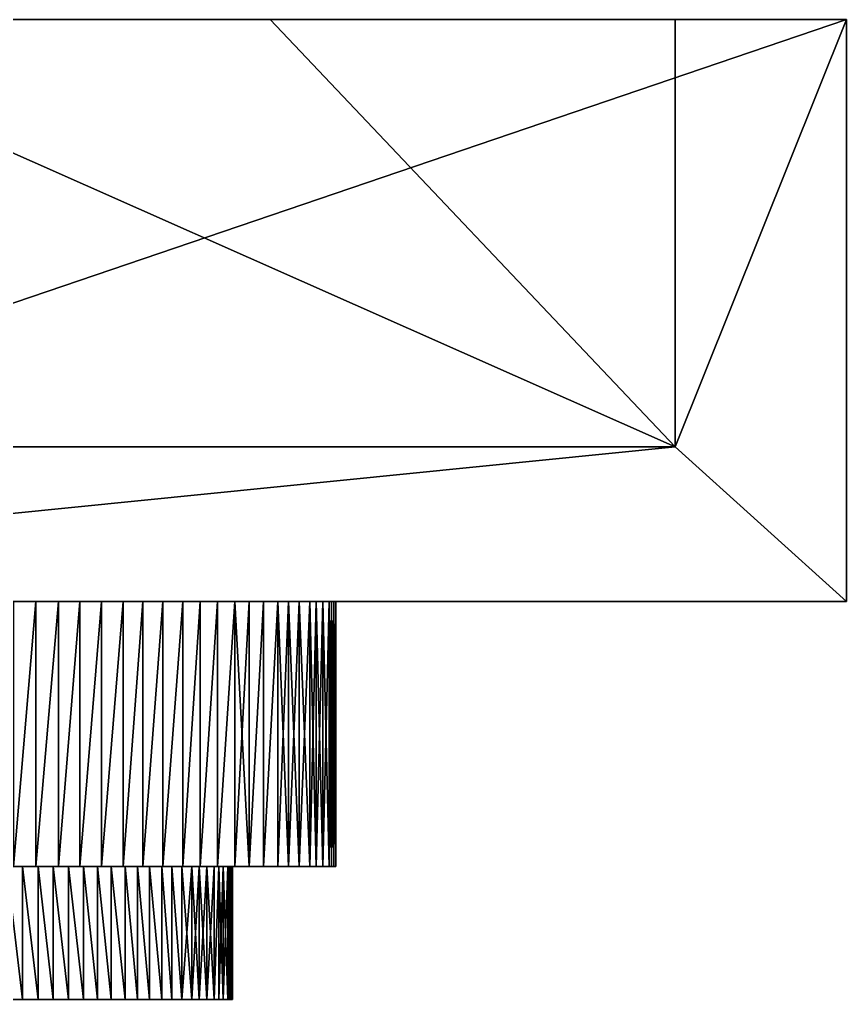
# Model space of a CAD drawing. Header units: metres. Extents: x 7.6 to 9.1, y -1.05 to -0.19.
# Drawn here: x 8.378 to 9.103, y -1.047 to -0.188 of the extents above; entities that cross this region are included whole.
import ezdxf

# ---------------------------------------------------------------- set-up
doc = ezdxf.new("R2010")
doc.units = ezdxf.units.M

msp = doc.modelspace()

# ---------------------------------------------------------------- linework, layer by layer
for points in [[(7.603333, -0.698058, -1.224101), (7.603333, -0.187565, -1.224101), (9.103333, -0.187565, -1.224101)], [(9.103333, -0.187565, -1.224101), (9.103333, -0.698058, -1.224101), (7.603333, -0.698058, -1.224101)], [(9.103333, -0.187565, -1.224101), (7.603333, -0.187565, -1.224101), (8.59807, -0.187565, -1.074101)], [(7.603333, -0.187565, -1.224101), (8.108597, -0.187565, -1.074101), (8.59807, -0.187565, -1.074101)], [(8.108597, -0.187565, -1.074101), (7.753333, -0.562565, -1.074101), (8.953334, -0.562565, -1.074101)], [(8.953334, -0.562565, -1.074101), (8.59807, -0.187565, -1.074101), (8.108597, -0.187565, -1.074101)], [(8.59807, -0.187565, -1.074101), (8.953334, -0.187565, -1.074101), (9.103333, -0.187565, -1.224101)], [(8.953334, -0.187565, -1.074101), (8.59807, -0.187565, -1.074101), (8.953334, -0.562565, -1.074101)], [(9.103333, -0.187565, -0.024101), (8.953334, -0.187565, -0.024101), (8.953334, -0.562565, -0.024101)], [(8.953334, -0.562565, -0.024101), (9.103333, -0.698058, -0.024101), (9.103333, -0.187565, -0.024101)], [(8.953334, -0.187565, -0.543332), (9.103333, -0.187565, -0.024101), (9.103333, -0.187565, -1.224101)], [(9.103333, -0.187565, -1.224101), (8.953334, -0.187565, -1.074101), (8.953334, -0.187565, -0.543332)], [(8.953334, -0.187565, -0.024101), (9.103333, -0.187565, -0.024101), (8.953334, -0.187565, -0.543332)], [(8.953334, -0.187565, -0.543332), (8.953334, -0.187565, -1.074101), (8.953334, -0.562565, -1.074101)], [(8.953334, -0.562565, -0.024101), (8.953334, -0.187565, -0.024101), (8.953334, -0.187565, -0.543332)], [(8.953334, -0.187565, -0.543332), (8.953334, -0.562565, -1.074101), (8.953334, -0.562565, -0.024101)], [(9.103333, -0.698058, -1.224101), (9.103333, -0.187565, -1.224101), (9.103333, -0.187565, -0.024101)], [(9.103333, -0.187565, -0.024101), (9.103333, -0.698058, -0.024101), (9.103333, -0.698058, -1.224101)], [(7.603333, -0.698058, -0.024101), (9.103333, -0.698058, -0.024101), (8.953334, -0.562565, -0.024101)], [(8.953334, -0.562565, -0.024101), (7.753333, -0.562565, -0.024101), (7.603333, -0.698058, -0.024101)], [(7.753333, -0.562565, -0.024101), (8.953334, -0.562565, -0.024101), (8.953334, -0.562565, -1.074101)], [(8.953334, -0.562565, -1.074101), (7.753333, -0.562565, -1.074101), (7.753333, -0.562565, -0.024101)], [(8.412328, -0.698058, -0.770691), (8.392663, -0.698058, -0.772628), (7.603333, -0.698058, -1.224101)], [(8.392663, -0.698058, -0.772628), (8.372998, -0.698058, -0.774565), (7.603333, -0.698058, -1.224101)], [(7.603333, -0.698058, -1.224101), (9.103333, -0.698058, -1.224101), (8.469057, -0.698058, -0.753483)], [(8.469057, -0.698058, -0.753483), (8.412328, -0.698058, -0.770691), (7.603333, -0.698058, -1.224101)], [(8.372998, -0.698058, -0.173638), (9.103333, -0.698058, -0.024101), (7.603333, -0.698058, -0.024101)], [(9.103333, -0.698058, -0.024101), (8.372998, -0.698058, -0.173638), (8.392663, -0.698058, -0.175575)], [(8.372999, -0.930625, -0.774565), (8.372998, -0.698058, -0.774565), (8.392663, -0.698058, -0.772628)], [(8.372998, -0.930625, -0.173638), (8.392663, -0.930625, -0.175575), (8.392663, -0.698058, -0.175575)], [(8.392663, -0.698058, -0.175575), (8.372998, -0.698058, -0.173638), (8.372998, -0.930625, -0.173638)], [(8.392663, -0.698058, -0.772628), (8.392664, -0.930625, -0.772628), (8.372999, -0.930625, -0.774565)], [(8.392663, -0.698058, -0.175575), (8.412328, -0.698058, -0.177512), (9.103333, -0.698058, -0.024101)], [(8.392664, -0.930625, -0.772628), (8.392663, -0.698058, -0.772628), (8.412328, -0.698058, -0.770691)], [(8.392663, -0.930625, -0.175575), (8.412328, -0.930625, -0.177512), (8.412328, -0.698058, -0.177512)], [(8.412328, -0.698058, -0.177512), (8.392663, -0.698058, -0.175575), (8.392663, -0.930625, -0.175575)], [(8.412328, -0.698058, -0.770691), (8.41233, -0.930625, -0.770691), (8.392664, -0.930625, -0.772628)], [(9.103333, -0.698058, -0.024101), (8.412328, -0.698058, -0.177512), (8.450148, -0.698058, -0.188984)], [(8.469057, -0.698058, -0.753483), (8.450148, -0.698058, -0.759219), (8.412328, -0.698058, -0.770691)], [(8.450148, -0.698058, -0.759219), (8.431238, -0.698058, -0.764955), (8.412328, -0.698058, -0.770691)], [(8.412328, -0.930625, -0.177512), (8.431237, -0.930625, -0.183248), (8.431237, -0.698058, -0.183248)], [(8.431237, -0.698058, -0.183248), (8.412328, -0.698058, -0.177512), (8.412328, -0.930625, -0.177512)], [(8.41233, -0.930625, -0.770691), (8.412328, -0.698058, -0.770691), (8.431238, -0.698058, -0.764955)], [(8.431238, -0.698058, -0.764955), (8.431238, -0.930625, -0.764955), (8.41233, -0.930625, -0.770691)], [(8.431237, -0.930625, -0.183248), (8.450148, -0.930625, -0.188984), (8.450148, -0.698058, -0.188984)], [(8.450148, -0.698058, -0.188984), (8.431237, -0.698058, -0.183248), (8.431237, -0.930625, -0.183248)], [(8.431238, -0.930625, -0.764955), (8.431238, -0.698058, -0.764955), (8.450148, -0.698058, -0.759219)], [(8.450148, -0.698058, -0.759219), (8.450148, -0.930625, -0.759219), (8.431238, -0.930625, -0.764955)], [(8.450148, -0.698058, -0.188984), (8.469056, -0.698058, -0.19472), (9.103333, -0.698058, -0.024101)], [(8.450148, -0.930625, -0.759219), (8.450148, -0.698058, -0.759219), (8.469057, -0.698058, -0.753483)], [(8.469057, -0.698058, -0.753483), (8.469057, -0.930625, -0.753483), (8.450148, -0.930625, -0.759219)], [(8.450148, -0.930625, -0.188984), (8.469056, -0.930625, -0.19472), (8.469056, -0.698058, -0.19472)], [(8.469056, -0.698058, -0.19472), (8.450148, -0.698058, -0.188984), (8.450148, -0.930625, -0.188984)], [(8.469056, -0.698058, -0.19472), (8.486484, -0.698058, -0.204035), (9.103333, -0.698058, -0.024101)], [(8.469056, -0.930625, -0.19472), (8.486484, -0.930625, -0.204035), (8.486484, -0.698058, -0.204035)], [(8.486484, -0.698058, -0.204035), (8.469056, -0.698058, -0.19472), (8.469056, -0.930625, -0.19472)], [(8.50391, -0.698058, -0.734853), (8.486484, -0.698058, -0.744168), (8.469057, -0.698058, -0.753483)], [(8.469057, -0.698058, -0.753483), (9.103333, -0.698058, -1.224101), (8.50391, -0.698058, -0.734853)], [(8.469057, -0.930625, -0.753483), (8.469057, -0.698058, -0.753483), (8.486484, -0.698058, -0.744168)], [(8.486484, -0.698058, -0.744168), (8.486484, -0.930625, -0.744168), (8.469057, -0.930625, -0.753483)], [(8.486484, -0.698058, -0.204035), (8.50391, -0.698058, -0.21335), (9.103333, -0.698058, -0.024101)], [(8.486484, -0.930625, -0.744168), (8.486484, -0.698058, -0.744168), (8.50391, -0.698058, -0.734853)], [(8.50391, -0.698058, -0.734853), (8.50391, -0.930625, -0.734853), (8.486484, -0.930625, -0.744168)], [(8.486484, -0.930625, -0.204035), (8.50391, -0.930625, -0.21335), (8.50391, -0.698058, -0.21335)], [(8.50391, -0.698058, -0.21335), (8.486484, -0.698058, -0.204035), (8.486484, -0.930625, -0.204035)], [(9.103333, -0.698058, -1.224101), (8.521338, -0.698058, -0.725538), (8.50391, -0.698058, -0.734853)], [(9.103333, -0.698058, -0.024101), (8.50391, -0.698058, -0.21335), (8.521338, -0.698058, -0.222665)], [(8.50391, -0.930625, -0.734853), (8.50391, -0.698058, -0.734853), (8.521338, -0.698058, -0.725538)], [(8.521338, -0.698058, -0.725538), (8.521338, -0.930625, -0.725538), (8.50391, -0.930625, -0.734853)], [(8.50391, -0.930625, -0.21335), (8.521338, -0.930625, -0.222665), (8.521338, -0.698058, -0.222665)], [(8.521338, -0.698058, -0.222665), (8.50391, -0.698058, -0.21335), (8.50391, -0.930625, -0.21335)], [(9.103333, -0.698058, -1.224101), (8.536613, -0.698058, -0.713002), (8.521338, -0.698058, -0.725538)], [(8.521338, -0.698058, -0.222665), (8.551888, -0.698058, -0.247736), (8.567163, -0.698058, -0.260272)], [(8.567163, -0.698058, -0.260272), (9.103333, -0.698058, -0.024101), (8.521338, -0.698058, -0.222665)], [(8.521338, -0.698058, -0.222665), (8.536613, -0.698058, -0.235201), (8.551888, -0.698058, -0.247736)], [(8.521338, -0.930625, -0.222665), (8.536613, -0.930625, -0.235201), (8.536613, -0.698058, -0.235201)], [(8.536613, -0.698058, -0.235201), (8.521338, -0.698058, -0.222665), (8.521338, -0.930625, -0.222665)], [(8.521338, -0.930625, -0.725538), (8.521338, -0.698058, -0.725538), (8.536613, -0.698058, -0.713002)], [(8.536613, -0.698058, -0.713002), (8.536613, -0.930625, -0.713002), (8.521338, -0.930625, -0.725538)], [(8.567163, -0.698058, -0.68793), (8.551888, -0.698058, -0.700466), (8.536613, -0.698058, -0.713002)], [(8.536613, -0.698058, -0.713002), (9.103333, -0.698058, -1.224101), (8.567163, -0.698058, -0.68793)], [(8.536613, -0.930625, -0.713002), (8.536613, -0.698058, -0.713002), (8.551888, -0.698058, -0.700466)], [(8.551888, -0.698058, -0.700466), (8.551888, -0.930625, -0.700466), (8.536613, -0.930625, -0.713002)], [(8.536613, -0.930625, -0.235201), (8.551888, -0.930625, -0.247736), (8.551888, -0.698058, -0.247736)], [(8.551888, -0.698058, -0.247736), (8.536613, -0.698058, -0.235201), (8.536613, -0.930625, -0.235201)], [(8.551888, -0.930625, -0.700466), (8.551888, -0.698058, -0.700466), (8.567163, -0.698058, -0.68793)], [(8.567163, -0.698058, -0.68793), (8.567163, -0.930625, -0.68793), (8.551888, -0.930625, -0.700466)], [(8.551888, -0.930625, -0.247736), (8.567163, -0.930625, -0.260272), (8.567163, -0.698058, -0.260272)], [(8.567163, -0.698058, -0.260272), (8.551888, -0.698058, -0.247736), (8.551888, -0.930625, -0.247736)], [(8.567163, -0.698058, -0.260272), (8.579698, -0.698058, -0.275547), (8.592234, -0.698058, -0.290822)], [(8.592234, -0.698058, -0.290822), (9.103333, -0.698058, -0.024101), (8.567163, -0.698058, -0.260272)], [(8.60477, -0.698058, -0.642106), (8.579698, -0.698058, -0.672656), (8.567163, -0.698058, -0.68793)], [(8.567163, -0.698058, -0.68793), (9.103333, -0.698058, -1.224101), (8.60477, -0.698058, -0.642106)], [(8.579698, -0.930625, -0.275547), (8.579698, -0.698058, -0.275547), (8.567163, -0.698058, -0.260272)], [(8.567163, -0.698058, -0.260272), (8.567163, -0.930625, -0.260272), (8.579698, -0.930625, -0.275547)], [(8.567163, -0.930625, -0.68793), (8.567163, -0.698058, -0.68793), (8.579698, -0.698058, -0.672656)], [(8.579698, -0.698058, -0.672656), (8.579698, -0.930625, -0.672656), (8.567163, -0.930625, -0.68793)], [(8.60477, -0.698058, -0.642106), (8.592234, -0.698058, -0.657381), (8.579698, -0.698058, -0.672656)], [(8.579698, -0.930625, -0.672656), (8.579698, -0.698058, -0.672656), (8.592234, -0.698058, -0.657381)], [(8.592234, -0.698058, -0.657381), (8.592234, -0.930625, -0.657381), (8.579698, -0.930625, -0.672656)], [(8.579698, -0.930625, -0.275547), (8.592234, -0.930625, -0.290822), (8.592234, -0.698058, -0.290822)], [(8.592234, -0.698058, -0.290822), (8.579698, -0.698058, -0.275547), (8.579698, -0.930625, -0.275547)], [(9.103333, -0.698058, -0.024101), (8.592234, -0.698058, -0.290822), (8.60477, -0.698058, -0.306097)], [(8.592234, -0.930625, -0.657381), (8.592234, -0.698058, -0.657381), (8.60477, -0.698058, -0.642106)], [(8.60477, -0.698058, -0.642106), (8.60477, -0.930625, -0.642106), (8.592234, -0.930625, -0.657381)], [(8.592234, -0.930625, -0.290822), (8.60477, -0.930625, -0.306097), (8.60477, -0.698058, -0.306097)], [(8.60477, -0.698058, -0.306097), (8.592234, -0.698058, -0.290822), (8.592234, -0.930625, -0.290822)], [(9.103333, -0.698058, -1.224101), (8.614085, -0.698058, -0.624679), (8.60477, -0.698058, -0.642106)], [(8.60477, -0.698058, -0.306097), (8.614084, -0.698058, -0.323524), (8.6234, -0.698058, -0.340951)], [(8.6234, -0.698058, -0.340951), (9.103333, -0.698058, -0.024101), (8.60477, -0.698058, -0.306097)], [(8.614084, -0.930625, -0.323524), (8.614084, -0.698058, -0.323524), (8.60477, -0.698058, -0.306097)], [(8.60477, -0.698058, -0.306097), (8.60477, -0.930625, -0.306097), (8.614084, -0.930625, -0.323524)], [(8.60477, -0.930625, -0.642106), (8.60477, -0.698058, -0.642106), (8.614085, -0.698058, -0.624679)], [(8.614085, -0.698058, -0.624679), (8.614085, -0.930625, -0.624679), (8.60477, -0.930625, -0.642106)], [(8.6234, -0.930625, -0.340951), (8.6234, -0.698058, -0.340951), (8.614084, -0.698058, -0.323524)], [(8.614084, -0.698058, -0.323524), (8.614084, -0.930625, -0.323524), (8.6234, -0.930625, -0.340951)], [(8.6234, -0.698058, -0.607252), (8.614085, -0.698058, -0.624679), (9.103333, -0.698058, -1.224101)], [(8.614085, -0.930625, -0.624679), (8.614085, -0.698058, -0.624679), (8.6234, -0.698058, -0.607252)], [(8.6234, -0.698058, -0.607252), (8.6234, -0.930625, -0.607252), (8.614085, -0.930625, -0.624679)], [(9.103333, -0.698058, -1.224101), (8.632715, -0.698058, -0.589825), (8.6234, -0.698058, -0.607252)], [(9.103333, -0.698058, -0.024101), (8.6234, -0.698058, -0.340951), (8.632715, -0.698058, -0.358378)], [(8.6234, -0.930625, -0.607252), (8.6234, -0.698058, -0.607252), (8.632715, -0.698058, -0.589825)], [(8.632715, -0.698058, -0.589825), (8.632715, -0.930625, -0.589825), (8.6234, -0.930625, -0.607252)], [(8.632715, -0.930625, -0.358378), (8.632715, -0.698058, -0.358378), (8.6234, -0.698058, -0.340951)], [(8.6234, -0.698058, -0.340951), (8.6234, -0.930625, -0.340951), (8.632715, -0.930625, -0.358378)], [(9.103333, -0.698058, -1.224101), (9.103333, -0.698058, -0.024101), (8.632715, -0.698058, -0.358378)], [(8.632715, -0.698058, -0.358378), (8.649923, -0.698058, -0.415106), (9.103333, -0.698058, -1.224101)], [(8.649923, -0.698058, -0.415106), (8.632715, -0.698058, -0.358378), (8.638452, -0.698058, -0.377287)], [(9.103333, -0.698058, -1.224101), (8.638452, -0.698058, -0.570915), (8.632715, -0.698058, -0.589825)], [(8.638452, -0.930625, -0.377287), (8.638452, -0.698058, -0.377287), (8.632715, -0.698058, -0.358378)], [(8.632715, -0.698058, -0.358378), (8.632715, -0.930625, -0.358378), (8.638452, -0.930625, -0.377287)], [(8.632715, -0.930625, -0.589825), (8.632715, -0.698058, -0.589825), (8.638452, -0.698058, -0.570915)], [(8.638452, -0.698058, -0.570915), (8.638452, -0.930625, -0.570915), (8.632715, -0.930625, -0.589825)], [(8.649923, -0.698058, -0.533097), (8.644187, -0.698058, -0.552006), (8.638452, -0.698058, -0.570915)], [(8.638452, -0.698058, -0.570915), (9.103333, -0.698058, -1.224101), (8.649923, -0.698058, -0.533097)], [(8.638452, -0.698058, -0.377287), (8.644187, -0.698058, -0.396197), (8.649923, -0.698058, -0.415106)], [(8.638452, -0.930625, -0.570915), (8.638452, -0.698058, -0.570915), (8.644187, -0.698058, -0.552006)], [(8.644187, -0.698058, -0.552006), (8.644187, -0.930625, -0.552006), (8.638452, -0.930625, -0.570915)], [(8.644187, -0.930625, -0.396197), (8.644187, -0.698058, -0.396197), (8.638452, -0.698058, -0.377287)], [(8.638452, -0.698058, -0.377287), (8.638452, -0.930625, -0.377287), (8.644187, -0.930625, -0.396197)], [(8.644187, -0.930625, -0.552006), (8.644187, -0.698058, -0.552006), (8.649923, -0.698058, -0.533097)], [(8.649923, -0.698058, -0.533097), (8.649923, -0.930625, -0.533097), (8.644187, -0.930625, -0.552006)], [(8.649923, -0.930625, -0.415106), (8.649923, -0.698058, -0.415106), (8.644187, -0.698058, -0.396197)], [(8.644187, -0.698058, -0.396197), (8.644187, -0.930625, -0.396197), (8.649923, -0.930625, -0.415106)], [(9.103333, -0.698058, -1.224101), (8.649923, -0.698058, -0.415106), (8.653796, -0.698058, -0.454436)], [(8.655733, -0.698058, -0.474101), (8.651859, -0.698058, -0.513431), (8.649923, -0.698058, -0.533097)], [(8.649923, -0.698058, -0.533097), (9.103333, -0.698058, -1.224101), (8.655733, -0.698058, -0.474101)], [(8.649923, -0.698058, -0.415106), (8.651859, -0.698058, -0.434771), (8.653796, -0.698058, -0.454436)], [(8.651859, -0.930625, -0.434771), (8.651859, -0.698058, -0.434771), (8.649923, -0.698058, -0.415106)], [(8.649923, -0.698058, -0.415106), (8.649923, -0.930625, -0.415106), (8.651859, -0.930625, -0.434771)], [(8.649923, -0.930625, -0.533097), (8.649923, -0.698058, -0.533097), (8.651859, -0.698058, -0.513431)], [(8.651859, -0.698058, -0.513431), (8.651859, -0.930625, -0.513431), (8.649923, -0.930625, -0.533097)], [(8.655733, -0.698058, -0.474101), (8.653796, -0.698058, -0.493766), (8.651859, -0.698058, -0.513431)], [(8.651859, -0.930625, -0.513431), (8.651859, -0.698058, -0.513431), (8.653796, -0.698058, -0.493766)], [(8.653796, -0.698058, -0.493766), (8.653796, -0.930625, -0.493766), (8.651859, -0.930625, -0.513431)], [(8.653796, -0.930625, -0.454436), (8.653796, -0.698058, -0.454436), (8.651859, -0.698058, -0.434771)], [(8.651859, -0.698058, -0.434771), (8.651859, -0.930625, -0.434771), (8.653796, -0.930625, -0.454436)], [(8.653796, -0.698058, -0.454436), (8.655733, -0.698058, -0.474101), (9.103333, -0.698058, -1.224101)], [(8.653796, -0.930625, -0.493766), (8.653796, -0.698058, -0.493766), (8.655733, -0.698058, -0.474101)], [(8.655733, -0.698058, -0.474101), (8.655733, -0.930625, -0.474101), (8.653796, -0.930625, -0.493766)], [(8.655733, -0.930625, -0.474101), (8.655733, -0.698058, -0.474101), (8.653796, -0.698058, -0.454436)], [(8.653796, -0.698058, -0.454436), (8.653796, -0.930625, -0.454436), (8.655733, -0.930625, -0.474101)], [(8.367099, -0.930625, -0.684426), (8.380864, -0.930625, -0.68307), (8.380864, -1.047265, -0.68307)], [(8.380864, -1.047265, -0.68307), (8.367099, -1.047265, -0.684426), (8.367099, -0.930625, -0.684426)], [(8.380864, -0.930625, -0.68307), (8.367099, -0.930625, -0.684426), (8.372999, -0.930625, -0.774565)], [(8.367099, -0.930625, -0.263777), (8.367099, -1.047265, -0.263777), (8.380864, -1.047265, -0.265133)], [(8.380864, -1.047265, -0.265133), (8.380864, -0.930625, -0.265133), (8.367099, -0.930625, -0.263777)], [(8.372998, -0.930625, -0.173638), (8.367099, -0.930625, -0.263777), (8.380864, -0.930625, -0.265133)], [(8.380864, -0.930625, -0.265133), (8.392663, -0.930625, -0.175575), (8.372998, -0.930625, -0.173638)], [(8.372999, -0.930625, -0.774565), (8.392664, -0.930625, -0.772628), (8.380864, -0.930625, -0.68307)], [(8.380864, -0.930625, -0.68307), (8.39463, -0.930625, -0.681714), (8.39463, -1.047265, -0.681714)], [(8.39463, -1.047265, -0.681714), (8.380864, -1.047265, -0.68307), (8.380864, -0.930625, -0.68307)], [(8.39463, -0.930625, -0.681714), (8.380864, -0.930625, -0.68307), (8.392664, -0.930625, -0.772628)], [(8.380864, -0.930625, -0.265133), (8.380864, -1.047265, -0.265133), (8.39463, -1.047265, -0.266489)], [(8.39463, -1.047265, -0.266489), (8.39463, -0.930625, -0.266489), (8.380864, -0.930625, -0.265133)], [(8.392663, -0.930625, -0.175575), (8.380864, -0.930625, -0.265133), (8.39463, -0.930625, -0.266489)], [(8.39463, -0.930625, -0.266489), (8.412328, -0.930625, -0.177512), (8.392663, -0.930625, -0.175575)], [(8.392664, -0.930625, -0.772628), (8.41233, -0.930625, -0.770691), (8.39463, -0.930625, -0.681714)], [(8.39463, -0.930625, -0.681714), (8.407867, -0.930625, -0.677699), (8.407867, -1.047265, -0.677699)], [(8.407867, -1.047265, -0.677699), (8.39463, -1.047265, -0.681714), (8.39463, -0.930625, -0.681714)], [(8.39463, -0.930625, -0.681714), (8.41233, -0.930625, -0.770691), (8.431238, -0.930625, -0.764955)], [(8.431238, -0.930625, -0.764955), (8.407867, -0.930625, -0.677699), (8.39463, -0.930625, -0.681714)], [(8.39463, -0.930625, -0.266489), (8.39463, -1.047265, -0.266489), (8.407867, -1.047265, -0.270504)], [(8.407867, -1.047265, -0.270504), (8.407867, -0.930625, -0.270504), (8.39463, -0.930625, -0.266489)], [(8.431237, -0.930625, -0.183248), (8.412328, -0.930625, -0.177512), (8.39463, -0.930625, -0.266489)], [(8.39463, -0.930625, -0.266489), (8.407867, -0.930625, -0.270504), (8.431237, -0.930625, -0.183248)], [(8.407867, -0.930625, -0.677699), (8.421103, -0.930625, -0.673683), (8.421103, -1.047265, -0.673683)], [(8.421103, -1.047265, -0.673683), (8.407867, -1.047265, -0.677699), (8.407867, -0.930625, -0.677699)], [(8.421103, -0.930625, -0.673683), (8.407867, -0.930625, -0.677699), (8.431238, -0.930625, -0.764955)], [(8.407867, -0.930625, -0.270504), (8.407867, -1.047265, -0.270504), (8.421103, -1.047265, -0.274519)], [(8.421103, -1.047265, -0.274519), (8.421103, -0.930625, -0.274519), (8.407867, -0.930625, -0.270504)], [(8.450148, -0.930625, -0.188984), (8.431237, -0.930625, -0.183248), (8.407867, -0.930625, -0.270504)], [(8.407867, -0.930625, -0.270504), (8.421103, -0.930625, -0.274519), (8.450148, -0.930625, -0.188984)], [(8.421103, -0.930625, -0.673683), (8.43434, -0.930625, -0.669668), (8.43434, -1.047265, -0.669668)], [(8.43434, -1.047265, -0.669668), (8.421103, -1.047265, -0.673683), (8.421103, -0.930625, -0.673683)], [(8.43434, -0.930625, -0.669668), (8.421103, -0.930625, -0.673683), (8.450148, -0.930625, -0.759219)], [(8.431238, -0.930625, -0.764955), (8.450148, -0.930625, -0.759219), (8.421103, -0.930625, -0.673683)], [(8.421103, -0.930625, -0.274519), (8.421103, -1.047265, -0.274519), (8.43434, -1.047265, -0.278535)], [(8.43434, -1.047265, -0.278535), (8.43434, -0.930625, -0.278535), (8.421103, -0.930625, -0.274519)], [(8.450148, -0.930625, -0.188984), (8.421103, -0.930625, -0.274519), (8.43434, -0.930625, -0.278535)], [(8.450148, -0.930625, -0.759219), (8.469057, -0.930625, -0.753483), (8.43434, -0.930625, -0.669668)], [(8.43434, -0.930625, -0.669668), (8.446539, -0.930625, -0.663148), (8.446539, -1.047265, -0.663148)], [(8.446539, -1.047265, -0.663148), (8.43434, -1.047265, -0.669668), (8.43434, -0.930625, -0.669668)], [(8.43434, -0.930625, -0.669668), (8.469057, -0.930625, -0.753483), (8.486484, -0.930625, -0.744168)], [(8.486484, -0.930625, -0.744168), (8.446539, -0.930625, -0.663148), (8.43434, -0.930625, -0.669668)], [(8.43434, -0.930625, -0.278535), (8.43434, -1.047265, -0.278535), (8.446539, -1.047265, -0.285055)], [(8.446539, -1.047265, -0.285055), (8.446539, -0.930625, -0.285055), (8.43434, -0.930625, -0.278535)], [(8.486484, -0.930625, -0.204035), (8.469056, -0.930625, -0.19472), (8.43434, -0.930625, -0.278535)], [(8.43434, -0.930625, -0.278535), (8.446539, -0.930625, -0.285055), (8.486484, -0.930625, -0.204035)], [(8.43434, -0.930625, -0.278535), (8.469056, -0.930625, -0.19472), (8.450148, -0.930625, -0.188984)], [(8.446539, -0.930625, -0.663148), (8.458738, -0.930625, -0.656627), (8.458738, -1.047265, -0.656627)], [(8.458738, -1.047265, -0.656627), (8.446539, -1.047265, -0.663148), (8.446539, -0.930625, -0.663148)], [(8.50391, -0.930625, -0.734853), (8.458738, -0.930625, -0.656627), (8.446539, -0.930625, -0.663148)], [(8.446539, -0.930625, -0.663148), (8.486484, -0.930625, -0.744168), (8.50391, -0.930625, -0.734853)], [(8.446539, -0.930625, -0.285055), (8.446539, -1.047265, -0.285055), (8.458738, -1.047265, -0.291575)], [(8.458738, -1.047265, -0.291575), (8.458738, -0.930625, -0.291575), (8.446539, -0.930625, -0.285055)], [(8.486484, -0.930625, -0.204035), (8.446539, -0.930625, -0.285055), (8.458738, -0.930625, -0.291575)], [(8.458738, -0.930625, -0.656627), (8.470936, -0.930625, -0.650107), (8.470936, -1.047265, -0.650107)], [(8.470936, -1.047265, -0.650107), (8.458738, -1.047265, -0.656627), (8.458738, -0.930625, -0.656627)], [(8.470936, -0.930625, -0.650107), (8.458738, -0.930625, -0.656627), (8.50391, -0.930625, -0.734853)], [(8.458738, -0.930625, -0.291575), (8.458738, -1.047265, -0.291575), (8.470936, -1.047265, -0.298096)], [(8.470936, -1.047265, -0.298096), (8.470936, -0.930625, -0.298096), (8.458738, -0.930625, -0.291575)], [(8.50391, -0.930625, -0.21335), (8.458738, -0.930625, -0.291575), (8.470936, -0.930625, -0.298096)], [(8.458738, -0.930625, -0.291575), (8.50391, -0.930625, -0.21335), (8.486484, -0.930625, -0.204035)], [(8.50391, -0.930625, -0.734853), (8.521338, -0.930625, -0.725538), (8.470936, -0.930625, -0.650107)], [(8.470936, -0.930625, -0.650107), (8.481629, -0.930625, -0.641332), (8.481629, -1.047265, -0.641332)], [(8.481629, -1.047265, -0.641332), (8.470936, -1.047265, -0.650107), (8.470936, -0.930625, -0.650107)], [(8.470936, -0.930625, -0.650107), (8.521338, -0.930625, -0.725538), (8.536613, -0.930625, -0.713002)], [(8.536613, -0.930625, -0.713002), (8.481629, -0.930625, -0.641332), (8.470936, -0.930625, -0.650107)], [(8.470936, -0.930625, -0.298096), (8.470936, -1.047265, -0.298096), (8.481629, -1.047265, -0.306871)], [(8.481629, -1.047265, -0.306871), (8.481628, -0.930625, -0.306871), (8.470936, -0.930625, -0.298096)], [(8.536613, -0.930625, -0.235201), (8.521338, -0.930625, -0.222665), (8.470936, -0.930625, -0.298096)], [(8.470936, -0.930625, -0.298096), (8.481628, -0.930625, -0.306871), (8.536613, -0.930625, -0.235201)], [(8.470936, -0.930625, -0.298096), (8.521338, -0.930625, -0.222665), (8.50391, -0.930625, -0.21335)], [(8.481628, -0.930625, -0.306871), (8.481629, -1.047265, -0.306871), (8.492321, -1.047265, -0.315646)], [(8.492321, -1.047265, -0.315646), (8.492321, -0.930625, -0.315646), (8.481628, -0.930625, -0.306871)], [(8.551888, -0.930625, -0.247736), (8.536613, -0.930625, -0.235201), (8.481628, -0.930625, -0.306871)], [(8.481628, -0.930625, -0.306871), (8.492321, -0.930625, -0.315646), (8.551888, -0.930625, -0.247736)], [(8.481629, -0.930625, -0.641332), (8.492322, -0.930625, -0.632557), (8.492322, -1.047265, -0.632557)], [(8.492322, -1.047265, -0.632557), (8.481629, -1.047265, -0.641332), (8.481629, -0.930625, -0.641332)], [(8.551888, -0.930625, -0.700466), (8.492322, -0.930625, -0.632557), (8.481629, -0.930625, -0.641332)], [(8.481629, -0.930625, -0.641332), (8.536613, -0.930625, -0.713002), (8.551888, -0.930625, -0.700466)], [(8.492321, -0.930625, -0.315646), (8.492321, -1.047265, -0.315646), (8.503014, -1.047265, -0.324421)], [(8.503014, -1.047265, -0.324421), (8.503014, -0.930625, -0.324421), (8.492321, -0.930625, -0.315646)], [(8.551888, -0.930625, -0.247736), (8.492321, -0.930625, -0.315646), (8.503014, -0.930625, -0.324421)], [(8.492322, -0.930625, -0.632557), (8.503014, -0.930625, -0.623782), (8.503014, -1.047265, -0.623782)], [(8.503014, -1.047265, -0.623782), (8.492322, -1.047265, -0.632557), (8.492322, -0.930625, -0.632557)], [(8.503014, -0.930625, -0.623782), (8.492322, -0.930625, -0.632557), (8.551888, -0.930625, -0.700466)], [(8.551888, -0.930625, -0.700466), (8.567163, -0.930625, -0.68793), (8.503014, -0.930625, -0.623782)], [(8.503014, -0.930625, -0.623782), (8.511789, -0.930625, -0.613089), (8.511789, -1.047265, -0.613089)], [(8.511789, -1.047265, -0.613089), (8.503014, -1.047265, -0.623782), (8.503014, -0.930625, -0.623782)], [(8.503014, -0.930625, -0.623782), (8.567163, -0.930625, -0.68793), (8.579698, -0.930625, -0.672656)], [(8.579698, -0.930625, -0.672656), (8.511789, -0.930625, -0.613089), (8.503014, -0.930625, -0.623782)], [(8.503014, -0.930625, -0.324421), (8.503014, -1.047265, -0.324421), (8.511789, -1.047265, -0.335113)], [(8.511789, -1.047265, -0.335113), (8.511789, -0.930625, -0.335113), (8.503014, -0.930625, -0.324421)], [(8.579698, -0.930625, -0.275547), (8.567163, -0.930625, -0.260272), (8.503014, -0.930625, -0.324421)], [(8.503014, -0.930625, -0.324421), (8.511789, -0.930625, -0.335113), (8.579698, -0.930625, -0.275547)], [(8.503014, -0.930625, -0.324421), (8.567163, -0.930625, -0.260272), (8.551888, -0.930625, -0.247736)], [(8.511789, -0.930625, -0.613089), (8.520564, -0.930625, -0.602397), (8.520564, -1.047265, -0.602397)], [(8.520564, -1.047265, -0.602397), (8.511789, -1.047265, -0.613089), (8.511789, -0.930625, -0.613089)], [(8.511789, -0.930625, -0.613089), (8.579698, -0.930625, -0.672656), (8.592234, -0.930625, -0.657381)], [(8.592234, -0.930625, -0.657381), (8.520564, -0.930625, -0.602397), (8.511789, -0.930625, -0.613089)], [(8.511789, -0.930625, -0.335113), (8.511789, -1.047265, -0.335113), (8.520564, -1.047265, -0.345806)], [(8.520564, -1.047265, -0.345806), (8.520564, -0.930625, -0.345806), (8.511789, -0.930625, -0.335113)], [(8.592234, -0.930625, -0.290822), (8.579698, -0.930625, -0.275547), (8.511789, -0.930625, -0.335113)], [(8.511789, -0.930625, -0.335113), (8.520564, -0.930625, -0.345806), (8.592234, -0.930625, -0.290822)], [(8.529339, -0.930625, -0.591704), (8.529339, -1.047265, -0.591704), (8.520564, -1.047265, -0.602397)], [(8.520564, -1.047265, -0.602397), (8.520564, -0.930625, -0.602397), (8.529339, -0.930625, -0.591704)], [(8.529339, -0.930625, -0.591704), (8.520564, -0.930625, -0.602397), (8.592234, -0.930625, -0.657381)], [(8.520564, -0.930625, -0.345806), (8.520564, -1.047265, -0.345806), (8.529339, -1.047265, -0.356498)], [(8.529339, -1.047265, -0.356498), (8.529339, -0.930625, -0.356498), (8.520564, -0.930625, -0.345806)], [(8.592234, -0.930625, -0.290822), (8.520564, -0.930625, -0.345806), (8.529339, -0.930625, -0.356498)], [(8.592234, -0.930625, -0.657381), (8.60477, -0.930625, -0.642106), (8.529339, -0.930625, -0.591704)], [(8.535859, -0.930625, -0.579506), (8.535859, -1.047265, -0.579506), (8.529339, -1.047265, -0.591704)], [(8.529339, -1.047265, -0.591704), (8.529339, -0.930625, -0.591704), (8.535859, -0.930625, -0.579506)], [(8.529339, -0.930625, -0.591704), (8.60477, -0.930625, -0.642106), (8.614085, -0.930625, -0.624679)], [(8.614085, -0.930625, -0.624679), (8.535859, -0.930625, -0.579506), (8.529339, -0.930625, -0.591704)], [(8.529339, -0.930625, -0.356498), (8.529339, -1.047265, -0.356498), (8.535859, -1.047265, -0.368697)], [(8.535859, -1.047265, -0.368697), (8.535859, -0.930625, -0.368697), (8.529339, -0.930625, -0.356498)], [(8.614084, -0.930625, -0.323524), (8.60477, -0.930625, -0.306097), (8.529339, -0.930625, -0.356498)], [(8.529339, -0.930625, -0.356498), (8.535859, -0.930625, -0.368697), (8.614084, -0.930625, -0.323524)], [(8.529339, -0.930625, -0.356498), (8.60477, -0.930625, -0.306097), (8.592234, -0.930625, -0.290822)], [(8.542379, -0.930625, -0.567307), (8.542379, -1.047265, -0.567307), (8.535859, -1.047265, -0.579506)], [(8.535859, -1.047265, -0.579506), (8.535859, -0.930625, -0.579506), (8.542379, -0.930625, -0.567307)], [(8.542379, -0.930625, -0.567307), (8.535859, -0.930625, -0.579506), (8.614085, -0.930625, -0.624679)], [(8.542379, -1.047265, -0.380896), (8.542379, -0.930625, -0.380896), (8.535859, -0.930625, -0.368697)], [(8.535859, -0.930625, -0.368697), (8.535859, -1.047265, -0.368697), (8.542379, -1.047265, -0.380896)], [(8.614084, -0.930625, -0.323524), (8.535859, -0.930625, -0.368697), (8.542379, -0.930625, -0.380896)], [(8.548901, -0.930625, -0.555108), (8.548901, -1.047265, -0.555108), (8.542379, -1.047265, -0.567307)], [(8.542379, -1.047265, -0.567307), (8.542379, -0.930625, -0.567307), (8.548901, -0.930625, -0.555108)], [(8.548901, -0.930625, -0.555108), (8.542379, -0.930625, -0.567307), (8.6234, -0.930625, -0.607252)], [(8.614085, -0.930625, -0.624679), (8.6234, -0.930625, -0.607252), (8.542379, -0.930625, -0.567307)], [(8.548901, -1.047265, -0.393095), (8.548901, -0.930625, -0.393095), (8.542379, -0.930625, -0.380896)], [(8.542379, -0.930625, -0.380896), (8.542379, -1.047265, -0.380896), (8.548901, -1.047265, -0.393095)], [(8.6234, -0.930625, -0.340951), (8.542379, -0.930625, -0.380896), (8.548901, -0.930625, -0.393095)], [(8.542379, -0.930625, -0.380896), (8.6234, -0.930625, -0.340951), (8.614084, -0.930625, -0.323524)], [(8.6234, -0.930625, -0.607252), (8.632715, -0.930625, -0.589825), (8.548901, -0.930625, -0.555108)], [(8.552916, -0.930625, -0.541871), (8.552916, -1.047265, -0.541871), (8.548901, -1.047265, -0.555108)], [(8.548901, -1.047265, -0.555108), (8.548901, -0.930625, -0.555108), (8.552916, -0.930625, -0.541871)], [(8.548901, -0.930625, -0.555108), (8.632715, -0.930625, -0.589825), (8.638452, -0.930625, -0.570915)], [(8.638452, -0.930625, -0.570915), (8.552916, -0.930625, -0.541871), (8.548901, -0.930625, -0.555108)], [(8.552916, -0.930625, -0.406331), (8.548901, -0.930625, -0.393095), (8.548901, -1.047265, -0.393095)], [(8.548901, -1.047265, -0.393095), (8.552916, -1.047265, -0.406331), (8.552916, -0.930625, -0.406331)], [(8.638452, -0.930625, -0.377287), (8.632715, -0.930625, -0.358378), (8.548901, -0.930625, -0.393095)], [(8.548901, -0.930625, -0.393095), (8.552916, -0.930625, -0.406331), (8.638452, -0.930625, -0.377287)], [(8.548901, -0.930625, -0.393095), (8.632715, -0.930625, -0.358378), (8.6234, -0.930625, -0.340951)], [(8.556931, -0.930625, -0.528635), (8.556931, -1.047265, -0.528635), (8.552916, -1.047265, -0.541871)], [(8.552916, -1.047265, -0.541871), (8.552916, -0.930625, -0.541871), (8.556931, -0.930625, -0.528635)], [(8.552916, -0.930625, -0.541871), (8.638452, -0.930625, -0.570915), (8.644187, -0.930625, -0.552006)], [(8.644187, -0.930625, -0.552006), (8.556931, -0.930625, -0.528635), (8.552916, -0.930625, -0.541871)], [(8.552916, -0.930625, -0.406331), (8.552916, -1.047265, -0.406331), (8.556931, -1.047265, -0.419568)], [(8.556931, -1.047265, -0.419568), (8.556931, -0.930625, -0.419568), (8.552916, -0.930625, -0.406331)], [(8.644187, -0.930625, -0.396197), (8.638452, -0.930625, -0.377287), (8.552916, -0.930625, -0.406331)], [(8.552916, -0.930625, -0.406331), (8.556931, -0.930625, -0.419568), (8.644187, -0.930625, -0.396197)], [(8.560946, -0.930625, -0.515398), (8.560946, -1.047265, -0.515398), (8.556931, -1.047265, -0.528635)], [(8.556931, -1.047265, -0.528635), (8.556931, -0.930625, -0.528635), (8.560946, -0.930625, -0.515398)], [(8.560946, -0.930625, -0.515398), (8.556931, -0.930625, -0.528635), (8.644187, -0.930625, -0.552006)], [(8.556931, -0.930625, -0.419568), (8.556931, -1.047265, -0.419568), (8.560946, -1.047265, -0.432805)], [(8.560946, -1.047265, -0.432805), (8.560946, -0.930625, -0.432805), (8.556931, -0.930625, -0.419568)], [(8.644187, -0.930625, -0.396197), (8.556931, -0.930625, -0.419568), (8.560946, -0.930625, -0.432805)], [(8.644187, -0.930625, -0.552006), (8.649923, -0.930625, -0.533097), (8.560946, -0.930625, -0.515398)], [(8.562302, -0.930625, -0.501633), (8.562302, -1.047265, -0.501633), (8.560946, -1.047265, -0.515398)], [(8.560946, -1.047265, -0.515398), (8.560946, -0.930625, -0.515398), (8.562302, -0.930625, -0.501633)], [(8.560946, -0.930625, -0.515398), (8.649923, -0.930625, -0.533097), (8.651859, -0.930625, -0.513431)], [(8.651859, -0.930625, -0.513431), (8.562302, -0.930625, -0.501633), (8.560946, -0.930625, -0.515398)], [(8.560946, -0.930625, -0.432805), (8.560946, -1.047265, -0.432805), (8.562302, -1.047265, -0.44657)], [(8.562302, -1.047265, -0.44657), (8.562302, -0.930625, -0.44657), (8.560946, -0.930625, -0.432805)], [(8.651859, -0.930625, -0.434771), (8.649923, -0.930625, -0.415106), (8.560946, -0.930625, -0.432805)], [(8.560946, -0.930625, -0.432805), (8.562302, -0.930625, -0.44657), (8.651859, -0.930625, -0.434771)], [(8.560946, -0.930625, -0.432805), (8.649923, -0.930625, -0.415106), (8.644187, -0.930625, -0.396197)], [(8.563658, -0.930625, -0.487867), (8.563658, -1.047265, -0.487867), (8.562302, -1.047265, -0.501633)], [(8.562302, -1.047265, -0.501633), (8.562302, -0.930625, -0.501633), (8.563658, -0.930625, -0.487867)], [(8.563658, -0.930625, -0.487867), (8.562302, -0.930625, -0.501633), (8.651859, -0.930625, -0.513431)], [(8.562302, -0.930625, -0.44657), (8.562302, -1.047265, -0.44657), (8.563658, -1.047265, -0.460336)], [(8.563658, -1.047265, -0.460336), (8.563658, -0.930625, -0.460336), (8.562302, -0.930625, -0.44657)], [(8.651859, -0.930625, -0.434771), (8.562302, -0.930625, -0.44657), (8.563658, -0.930625, -0.460336)], [(8.565013, -0.930625, -0.474101), (8.565013, -1.047265, -0.474101), (8.563658, -1.047265, -0.487867)], [(8.563658, -1.047265, -0.487867), (8.563658, -0.930625, -0.487867), (8.565013, -0.930625, -0.474101)], [(8.565013, -0.930625, -0.474101), (8.563658, -0.930625, -0.487867), (8.653796, -0.930625, -0.493766)], [(8.651859, -0.930625, -0.513431), (8.653796, -0.930625, -0.493766), (8.563658, -0.930625, -0.487867)], [(8.563658, -0.930625, -0.460336), (8.563658, -1.047265, -0.460336), (8.565013, -1.047265, -0.474101)], [(8.565013, -1.047265, -0.474101), (8.565013, -0.930625, -0.474101), (8.563658, -0.930625, -0.460336)], [(8.653796, -0.930625, -0.454436), (8.563658, -0.930625, -0.460336), (8.565013, -0.930625, -0.474101)], [(8.563658, -0.930625, -0.460336), (8.653796, -0.930625, -0.454436), (8.651859, -0.930625, -0.434771)], [(8.653796, -0.930625, -0.493766), (8.655733, -0.930625, -0.474101), (8.565013, -0.930625, -0.474101)], [(8.565013, -0.930625, -0.474101), (8.655733, -0.930625, -0.474101), (8.653796, -0.930625, -0.454436)], [(8.367099, -1.047265, -0.684426), (8.380864, -1.047265, -0.265133), (8.367099, -1.047265, -0.263777)], [(8.367099, -1.047265, -0.684426), (8.380864, -1.047265, -0.68307), (8.380864, -1.047265, -0.265133)], [(8.380864, -1.047265, -0.68307), (8.39463, -1.047265, -0.266489), (8.380864, -1.047265, -0.265133)], [(8.380864, -1.047265, -0.68307), (8.39463, -1.047265, -0.681714), (8.39463, -1.047265, -0.266489)], [(8.39463, -1.047265, -0.681714), (8.407867, -1.047265, -0.270504), (8.39463, -1.047265, -0.266489)], [(8.39463, -1.047265, -0.681714), (8.407867, -1.047265, -0.677699), (8.407867, -1.047265, -0.270504)], [(8.407867, -1.047265, -0.677699), (8.421103, -1.047265, -0.274519), (8.407867, -1.047265, -0.270504)], [(8.407867, -1.047265, -0.677699), (8.421103, -1.047265, -0.673683), (8.421103, -1.047265, -0.274519)], [(8.421103, -1.047265, -0.673683), (8.43434, -1.047265, -0.278535), (8.421103, -1.047265, -0.274519)], [(8.421103, -1.047265, -0.673683), (8.43434, -1.047265, -0.669668), (8.43434, -1.047265, -0.278535)], [(8.43434, -1.047265, -0.669668), (8.446539, -1.047265, -0.285055), (8.43434, -1.047265, -0.278535)], [(8.43434, -1.047265, -0.669668), (8.446539, -1.047265, -0.663148), (8.446539, -1.047265, -0.285055)], [(8.446539, -1.047265, -0.663148), (8.458738, -1.047265, -0.291575), (8.446539, -1.047265, -0.285055)], [(8.446539, -1.047265, -0.663148), (8.458738, -1.047265, -0.656627), (8.458738, -1.047265, -0.291575)], [(8.458738, -1.047265, -0.656627), (8.470936, -1.047265, -0.298096), (8.458738, -1.047265, -0.291575)], [(8.458738, -1.047265, -0.656627), (8.470936, -1.047265, -0.650107), (8.470936, -1.047265, -0.298096)], [(8.470936, -1.047265, -0.650107), (8.481629, -1.047265, -0.306871), (8.470936, -1.047265, -0.298096)], [(8.470936, -1.047265, -0.650107), (8.481629, -1.047265, -0.641332), (8.481629, -1.047265, -0.306871)], [(8.481629, -1.047265, -0.641332), (8.492321, -1.047265, -0.315646), (8.481629, -1.047265, -0.306871)], [(8.481629, -1.047265, -0.641332), (8.492322, -1.047265, -0.632557), (8.492321, -1.047265, -0.315646)], [(8.492322, -1.047265, -0.632557), (8.503014, -1.047265, -0.324421), (8.492321, -1.047265, -0.315646)], [(8.492322, -1.047265, -0.632557), (8.503014, -1.047265, -0.623782), (8.503014, -1.047265, -0.324421)], [(8.503014, -1.047265, -0.623782), (8.511789, -1.047265, -0.335113), (8.503014, -1.047265, -0.324421)], [(8.503014, -1.047265, -0.623782), (8.511789, -1.047265, -0.613089), (8.511789, -1.047265, -0.335113)], [(8.511789, -1.047265, -0.613089), (8.520564, -1.047265, -0.345806), (8.511789, -1.047265, -0.335113)], [(8.511789, -1.047265, -0.613089), (8.520564, -1.047265, -0.602397), (8.520564, -1.047265, -0.345806)], [(8.520564, -1.047265, -0.602397), (8.529339, -1.047265, -0.356498), (8.520564, -1.047265, -0.345806)], [(8.520564, -1.047265, -0.602397), (8.529339, -1.047265, -0.591704), (8.529339, -1.047265, -0.356498)], [(8.529339, -1.047265, -0.591704), (8.535859, -1.047265, -0.368697), (8.529339, -1.047265, -0.356498)], [(8.529339, -1.047265, -0.591704), (8.535859, -1.047265, -0.579506), (8.535859, -1.047265, -0.368697)], [(8.535859, -1.047265, -0.579506), (8.542379, -1.047265, -0.380896), (8.535859, -1.047265, -0.368697)], [(8.535859, -1.047265, -0.579506), (8.542379, -1.047265, -0.567307), (8.542379, -1.047265, -0.380896)], [(8.542379, -1.047265, -0.567307), (8.548901, -1.047265, -0.393095), (8.542379, -1.047265, -0.380896)], [(8.542379, -1.047265, -0.567307), (8.548901, -1.047265, -0.555108), (8.548901, -1.047265, -0.393095)], [(8.548901, -1.047265, -0.555108), (8.552916, -1.047265, -0.406331), (8.548901, -1.047265, -0.393095)], [(8.548901, -1.047265, -0.555108), (8.552916, -1.047265, -0.541871), (8.552916, -1.047265, -0.406331)], [(8.552916, -1.047265, -0.541871), (8.556931, -1.047265, -0.419568), (8.552916, -1.047265, -0.406331)], [(8.552916, -1.047265, -0.541871), (8.556931, -1.047265, -0.528635), (8.556931, -1.047265, -0.419568)], [(8.556931, -1.047265, -0.528635), (8.560946, -1.047265, -0.432805), (8.556931, -1.047265, -0.419568)], [(8.556931, -1.047265, -0.528635), (8.560946, -1.047265, -0.515398), (8.560946, -1.047265, -0.432805)], [(8.560946, -1.047265, -0.515398), (8.562302, -1.047265, -0.44657), (8.560946, -1.047265, -0.432805)], [(8.560946, -1.047265, -0.515398), (8.562302, -1.047265, -0.501633), (8.562302, -1.047265, -0.44657)], [(8.562302, -1.047265, -0.501633), (8.563658, -1.047265, -0.460336), (8.562302, -1.047265, -0.44657)], [(8.562302, -1.047265, -0.501633), (8.563658, -1.047265, -0.487867), (8.563658, -1.047265, -0.460336)], [(8.563658, -1.047265, -0.487867), (8.565013, -1.047265, -0.474101), (8.563658, -1.047265, -0.460336)]]:
    msp.add_3dface(points)

doc.saveas('drawing.dxf')
